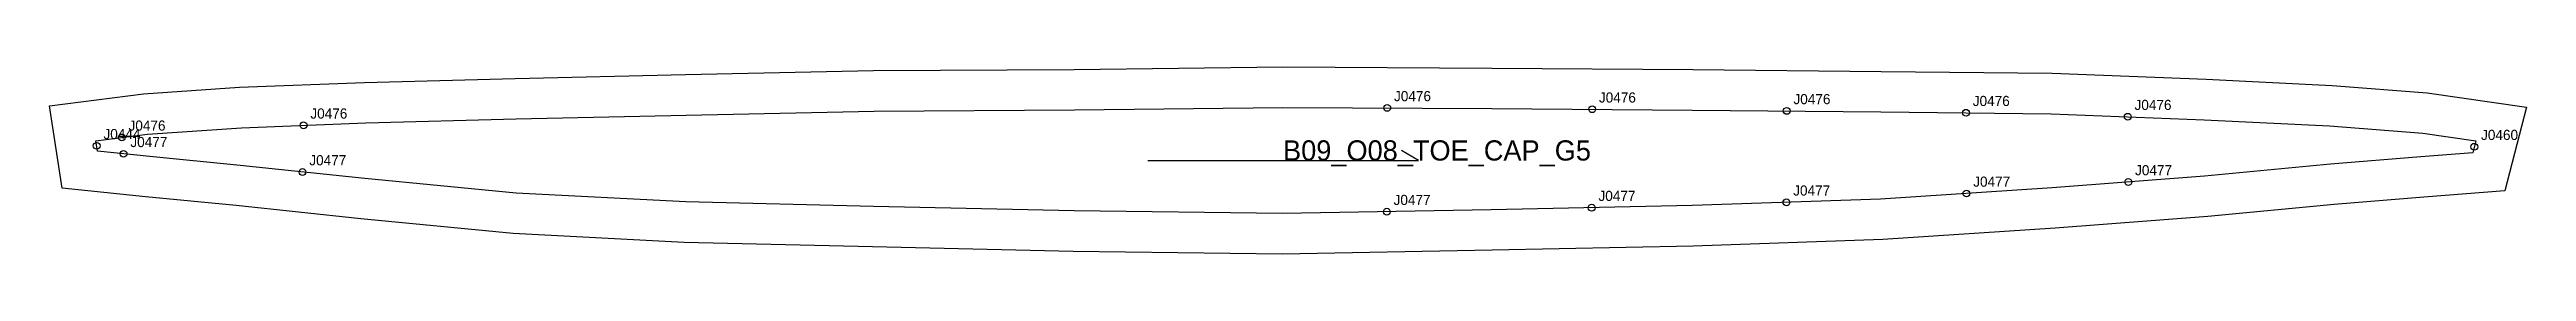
# Model space of a CAD drawing. Header units: millimetres. Extents: x -14 to 718, y -34 to 22.
import ezdxf

# ---------------------------------------------------------------- set-up
doc = ezdxf.new("R2010")
doc.units = ezdxf.units.MM
for name, color, linetype in [('CUT', 1, 'Continuous'), ('GRAIN', 3, 'Continuous'), ('LABEL', 7, 'Continuous'), ('NOTCH', 2, 'Continuous'), ('SEW', 5, 'Continuous')]:
    doc.layers.add(name, color=color, linetype=linetype)

msp = doc.modelspace()

# ---------------------------------------------------------------- linework, layer by layer
at = {"layer": 'CUT'}
msp.add_lwpolyline([(-13.71, 10.34), (14.1, 13.91), (42.38, 15.84), (79.33, 17.26), (123.89, 18.46), (174.19, 19.61), (229.78, 20.79), (289.06, 21.13), (350.72, 21.88), (412.55, 21.54), (471.95, 21.08), (527.57, 20.56), (578.14, 19.99), (623.57, 18.21), (660.8, 16.39), (688.96, 14.21), (718.26, 9.95), (711.88, -14.86), (687.97, -16.75), (661.39, -18.94), (624.09, -22.46), (578.98, -25.96), (528.02, -29.28), (472.06, -31.24), (412.57, -32.48), (350.66, -33.62), (288.83, -32.81), (229.53, -31.5), (173.88, -30.13), (123.32, -27.49), (78.25, -23.19), (41.44, -19.26), (14.69, -16.64), (-10.01, -14.03), (-13.71, 10.34)], close=True, dxfattribs=at)
at = {"layer": 'GRAIN'}
for p, q in [((310.82, -5.89), (390.82, -5.89)), ((390.82, -5.89), (385.82, -2.89))]:
    msp.add_line(p, q, dxfattribs=at)
at = {"layer": 'NOTCH'}
for centre in [(381.61, 9.71), (442.16, 9.31), (499.65, 8.82), (552.64, 8.28), (600.44, 7.11), (7.64, 0.98), (61.37, 4.56), (0.23, -1.54), (8.18, -3.89), (702.85, -1.79), (61.06, -9.29), (600.6, -12.25), (381.48, -21.05), (442.03, -19.86), (499.57, -18.27), (552.77, -15.64)]:
    msp.add_circle(centre, 1, dxfattribs=at)
at = {"layer": 'SEW'}
msp.add_lwpolyline([(0, 0), (15.28, 1.96), (43.02, 3.86), (79.72, 5.26), (124.19, 6.47), (174.46, 7.61), (229.94, 8.79), (289.17, 9.13), (350.76, 9.88), (412.47, 9.54), (471.84, 9.08), (527.45, 8.56), (577.83, 8), (623.04, 6.22), (660.05, 4.42), (687.63, 2.28), (703.31, 0), (702.39, -3.57), (687.01, -4.78), (660.33, -6.99), (623.07, -10.51), (578.13, -13.99), (527.42, -17.29), (471.72, -19.24), (412.34, -20.48), (350.63, -21.62), (289.04, -20.81), (229.81, -19.5), (174.34, -18.13), (124.21, -15.52), (79.46, -11.25), (42.67, -7.32), (15.9, -4.71), (0.47, -3.07)], close=True, dxfattribs=at)

# ---------------------------------------------------------------- texts
at = {"layer": 'LABEL'}
for s, height, p in [('J0476', 3, (383.61, 11.71)), ('J0476', 3, (63.37, 6.56)), ('J0476', 3, (444.16, 11.31)), ('J0476', 3, (501.65, 10.82)), ('J0476', 3, (554.64, 10.28)), ('J0476', 3, (602.44, 9.11)), ('J0444', 3, (2.23, 0.46)), ('J0476', 3, (9.64, 2.98)), ('J0477', 3, (10.18, -1.89)), ('B09_O08_TOE_CAP_G5', 6, (350.82, -5.89)), ('J0460', 3, (704.85, 0.21)), ('J0477', 3, (63.06, -7.29)), ('J0477', 3, (602.6, -10.25)), ('J0477', 3, (501.57, -16.27)), ('J0477', 3, (554.77, -13.64)), ('J0477', 3, (383.48, -19.05)), ('J0477', 3, (444.03, -17.86))]:
    msp.add_text(s, height=height, dxfattribs=at).set_placement(p)

doc.saveas('drawing.dxf')
